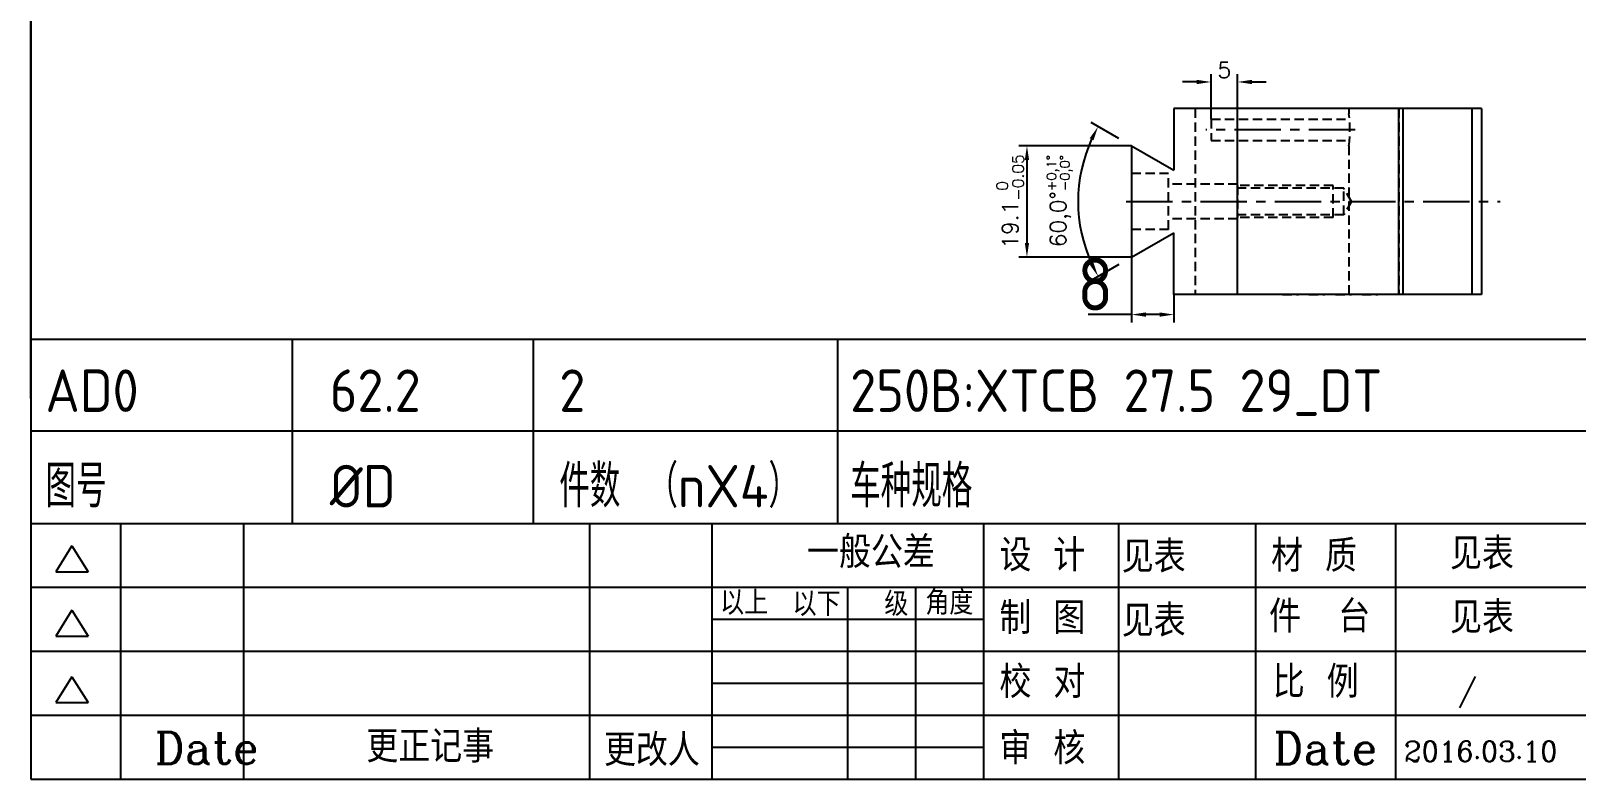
# Model space of a CAD drawing. Extents: x 3770 to 4207, y -426 to -96.
# Drawn here: x 3769.9 to 4061.3, y -413.7 to -272.8 of the extents above; entities that cross this region are included whole.
import ezdxf

# ---------------------------------------------------------------- set-up
doc = ezdxf.new("R2010")
doc.units = 0
doc.header["$LTSCALE"] = 7
doc.header["$MEASUREMENT"] = 0
for name, pattern in [('AM_ISO09W050', [22.5, 12, -1.5, 3, -1.5, 3, -1.5]), ('CENTER', [2, 1.25, -0.25, 0.25, -0.25]), ('HIDDEN', [0.375, 0.25, -0.125])]:
    doc.linetypes.add(name, pattern=pattern)
doc.layers.get('0').update_dxf_attribs({"linetype": 'CONTINUOUS'})
doc.layers.get('DEFPOINTS').update_dxf_attribs({"linetype": 'CONTINUOUS'})
for name, color, linetype in [('02___PRT_ALL_AXES', 7, 'CONTINUOUS'), ('03___PRT_ALL_CURVES', 7, 'CONTINUOUS'), ('CON', 2, 'CONTINUOUS'), ('DEFAULT_2', 8, 'HIDDEN'), ('DIM', 7, 'CONTINUOUS'), ('F', 7, 'CONTINUOUS')]:
    doc.layers.add(name, color=color, linetype=linetype)
doc.layers.add('PHA', color=4, linetype='AM_ISO09W050', plot=False)
doc.styles.add('ACISOTS', font='isocp.shx', dxfattribs={"height": 8, "bigfont": 'gbcbig.shx'})
doc.styles.add('HZ', font='complex.shx', dxfattribs={"height": 1, "bigfont": 'HZFS.SHX'})
doc.styles.get("Standard").update_dxf_attribs({"font": 'txt.shx'})
doc.dimstyles.new('DIMSTYLE_1', dxfattribs={"dimtxt": 3, "dimasz": 2.7, "dimexe": 1.5, "dimexo": 0, "dimgap": 0.75, "dimtad": 1, "dimtxsty": 'STANDARD', "dimblk": '_FILLED', "dimblk1": '_FILLED', "dimblk2": '_FILLED', "dimcen": 0.09, "dimadec": 0, "dimazin": 0, "dimtp": 0.01, "dimtm": 0.01, "dimtfac": 1, "dimtofl": 0, "dimtmove": 0, "dimatfit": 3, "dimldrblk": '_FILLED', "dimfxl": 1, "dimtolj": 1, "dimarcsym": 0})
doc.dimstyles.new('DIMSTYLE_4', dxfattribs={"dimtxt": 3, "dimasz": 2.7, "dimexe": 1.5, "dimexo": 0, "dimgap": 0.75, "dimtad": 1, "dimtxsty": 'STANDARD', "dimblk": '_FILLED', "dimblk1": '_FILLED', "dimblk2": '_FILLED', "dimcen": 0.09, "dimadec": 0, "dimazin": 0, "dimtol": 1, "dimtp": 0.05, "dimtfac": 0.6, "dimtofl": 0, "dimtmove": 0, "dimatfit": 3, "dimldrblk": '_FILLED', "dimfxl": 1, "dimtolj": 1, "dimarcsym": 0})
doc.dimstyles.new('DIMSTYLE_5', dxfattribs={"dimtxt": 3, "dimasz": 2.7, "dimexe": 1.5, "dimexo": 0, "dimtad": 1, "dimdec": 1, "dimtxsty": 'STANDARD', "dimblk": '_FILLED', "dimblk1": '_FILLED', "dimblk2": '_FILLED', "dimcen": 0.09, "dimadec": 0, "dimazin": 0, "dimtol": 1, "dimtp": 0.1, "dimtfac": 0.6, "dimtdec": 1, "dimtofl": 0, "dimtmove": 0, "dimatfit": 3, "dimldrblk": '_FILLED', "dimfxl": 1, "dimtolj": 1, "dimarcsym": 0})

# ---------------------------------------------------------------- blocks, each defined once
blk = doc.blocks.new('_FILLED')
at = {"color": 0, "linetype": 'ByBlock'}
blk.add_solid([(0, 0), (-1, 0.15), (-1, -0.15)], dxfattribs=at)
blk = doc.blocks.new('*D40')
at = {"color": 0, "linetype": 'Continuous', "lineweight": -2, "transparency": 16777216}
for p, q in [((3989.76, -282.39), (3987.06, -282.39)), ((3992.46, -289.41), (3992.46, -280.89)), ((3997.46, -287.41), (3997.46, -280.89)), ((4000.16, -282.39), (4002.86, -282.39))]:
    blk.add_line(p, q, dxfattribs=at)
at = {"layer": 'DEFPOINTS', "color": 0, "linetype": 'Continuous', "transparency": 16777216}
for p in [(3997.46, -282.39), (3997.46, -287.41), (3992.46, -289.41)]:
    blk.add_point(p, dxfattribs=at)
at = {"color": 0, "linetype": 'Continuous', "lineweight": -2, "transparency": 16777216, "xscale": 2.7, "yscale": 2.7, "zscale": 2.7}
blk.add_blockref('_FILLED', (3992.46, -282.39), dxfattribs=at)
at = {"color": 0, "linetype": 'Continuous', "lineweight": -2, "transparency": 16777216, "xscale": 2.7, "yscale": 2.7, "zscale": 2.7, "rotation": 180}
blk.add_blockref('_FILLED', (3997.46, -282.39), dxfattribs=at)
at = {"color": 0, "linetype": 'Continuous', "transparency": 16777216, "insert": (3994.96, -278.64), "char_height": 3, "attachment_point": 2}
blk.add_mtext('\\A1;5', dxfattribs=at)
blk = doc.blocks.new('*D38')
at = {"color": 0, "linetype": 'Continuous', "lineweight": -2, "transparency": 16777216}
for p, q in [((3977.46, -315.41), (3977.46, -327.72)), ((3985.46, -322.41), (3985.46, -327.72)), ((3977.46, -326.22), (3969.26, -326.22)), ((3982.76, -326.22), (3980.16, -326.22))]:
    blk.add_line(p, q, dxfattribs=at)
at = {"layer": 'DEFPOINTS', "color": 0, "linetype": 'Continuous', "transparency": 16777216}
for p in [(3977.46, -315.41), (3985.46, -322.41), (3985.46, -326.22)]:
    blk.add_point(p, dxfattribs=at)
at = {"color": 0, "linetype": 'Continuous', "lineweight": -2, "transparency": 16777216, "xscale": 2.7, "yscale": 2.7, "zscale": 2.7, "rotation": 180}
blk.add_blockref('_FILLED', (3977.46, -326.22), dxfattribs=at)
at = {"color": 0, "linetype": 'Continuous', "lineweight": -2, "transparency": 16777216, "xscale": 2.7, "yscale": 2.7, "zscale": 2.7}
blk.add_blockref('_FILLED', (3985.46, -326.22), dxfattribs=at)
at = {"color": 0, "linetype": 'Continuous', "transparency": 16777216, "insert": (3974.01, -315.47), "char_height": 10, "attachment_point": 3, "style": 'ACISOTS'}
blk.add_mtext('\\A1;8', dxfattribs=at)
blk = doc.blocks.new('*D41')
at = {"color": 0, "linetype": 'Continuous', "lineweight": -2, "transparency": 16777216}
for p, q in [((3975.07, -293.03), (3969.87, -290.03)), ((3975.07, -316.79), (3969.87, -319.79))]:
    blk.add_line(p, q, dxfattribs=at)
blk.add_arc((3995.64, -304.91), 28.26, 155.4768, 204.5232, dxfattribs=at)
at = {"layer": 'DEFPOINTS', "color": 0, "linetype": 'Continuous', "transparency": 16777216}
for p in [(3975.07, -293.03), (3977.46, -294.41), (3967.82, -309.82), (3975.07, -316.79), (3977.46, -315.41)]:
    blk.add_point(p, dxfattribs=at)
at = {"color": 0, "linetype": 'Continuous', "lineweight": -2, "transparency": 16777216, "xscale": 2.7, "yscale": 2.7, "zscale": 2.7}
for p, rotation in [((3971.17, -290.78), 62.7384130771755), ((3971.17, -319.04), 297.2615869210263)]:
    blk.add_blockref('_FILLED', p, dxfattribs=dict(at, rotation=rotation))
at = {"color": 0, "linetype": 'Continuous', "transparency": 16777216, "insert": (3961.46, -304.86), "char_height": 3, "attachment_point": 2, "rotation": 89.9189}
blk.add_mtext('\\A1;60,0°{\\H1.8;\\S+0,1°^ -0,0°;}', dxfattribs=at)
blk = doc.blocks.new('*D42')
at = {"color": 0, "linetype": 'Continuous', "lineweight": -2, "transparency": 16777216}
for p, q in [((3977.46, -294.41), (3956.24, -294.41)), ((3957.74, -297.11), (3957.74, -312.71)), ((3977.46, -315.41), (3956.24, -315.41))]:
    blk.add_line(p, q, dxfattribs=at)
at = {"layer": 'DEFPOINTS', "color": 0, "linetype": 'Continuous', "transparency": 16777216}
for p in [(3977.46, -294.41), (3957.74, -315.41), (3977.46, -315.41)]:
    blk.add_point(p, dxfattribs=at)
at = {"color": 0, "linetype": 'Continuous', "lineweight": -2, "transparency": 16777216, "xscale": 2.7, "yscale": 2.7, "zscale": 2.7}
for p, rotation in [((3957.74, -294.41), 90), ((3957.74, -315.41), 270)]:
    blk.add_blockref('_FILLED', p, dxfattribs=dict(at, rotation=rotation))
at = {"color": 0, "linetype": 'Continuous', "transparency": 16777216, "insert": (3952.02, -304.91), "char_height": 3, "attachment_point": 2, "rotation": 90}
blk.add_mtext('\\A1;{\\A1;19.1{}{\\H0.71x;\\C2;\\S 0^ -0.05;}}', dxfattribs=at)

msp = doc.modelspace()

# ---------------------------------------------------------------- linework, layer by layer
at = {"color": 7, "linetype": 'Continuous'}
for p, q in [((4043.458, -287.412), (3985.458, -287.412)), ((3985.458, -287.412), (3985.458, -299.031)), ((3997.458, -322.412), (3997.458, -287.412)), ((4027.786, -287.412), (4027.786, -322.412)), ((4028.639, -287.412), (4028.639, -322.412)), ((4041.606, -287.412), (4041.606, -322.412)), ((4043.458, -287.412), (4043.458, -322.412)), ((3977.458, -294.412), (3985.458, -299.031)), ((3977.458, -294.412), (3977.458, -315.412)), ((3977.458, -315.412), (3985.458, -310.793)), ((3985.458, -322.412), (3985.458, -310.793)), ((4043.458, -322.412), (3985.458, -322.412))]:
    msp.add_line(p, q, dxfattribs=at)
for p, q in [((3769.942, -330.872), (4168.214, -330.872)), ((3819.212, -330.872), (3819.212, -365.561)), ((3864.636, -330.872), (3864.636, -365.561)), ((3922.053, -330.872), (3922.053, -365.561)), ((4168.214, -348.217), (3769.942, -348.217))]:
    msp.add_line(p, q)
at = {"layer": '02___PRT_ALL_AXES', "color": 8, "linetype": 'HIDDEN'}
for p, q in [((3992.458, -289.412), (4018.458, -289.412)), ((3992.458, -289.412), (3992.458, -293.412)), ((3992.458, -293.412), (4018.458, -293.412)), ((3984.458, -299.662), (3977.458, -299.662)), ((3977.458, -299.662), (3977.458, -310.162)), ((3984.458, -310.162), (3984.458, -299.662)), ((3997.458, -301.662), (3984.458, -301.662)), ((3997.458, -308.162), (3997.458, -301.662)), ((4017.458, -302.412), (3997.458, -302.412)), ((4018.96, -304.912), (4017.458, -302.412)), ((4017.458, -307.412), (4017.458, -302.412)), ((4018.96, -304.912), (4017.458, -307.412)), ((3997.458, -308.162), (3984.458, -308.162)), ((4017.458, -307.412), (3997.458, -307.412)), ((3984.458, -310.162), (3977.458, -310.162))]:
    msp.add_line(p, q, dxfattribs=at)
at = {"layer": '02___PRT_ALL_AXES', "color": 2, "linetype": 'CENTER'}
for p, q in [((4019.639, -291.412), (3991.458, -291.412)), ((3976.458, -304.912), (4046.973, -304.912))]:
    msp.add_line(p, q, dxfattribs=at)
at = {"layer": '02___PRT_ALL_AXES', "color": 8, "linetype": 'HIDDEN'}
msp.add_arc((3993.637, -291.412), 25.001, 353.10819, 6.89181, dxfattribs=at)
at = {"layer": '03___PRT_ALL_CURVES', "color": 8, "linetype": 'HIDDEN'}
for p, q in [((4005.915, -322.412), (4008.924, -322.412)), ((4010.915, -322.412), (4013.924, -322.412)), ((4015.915, -322.412), (4018.963, -322.412)), ((4020.915, -322.412), (4023.924, -322.412))]:
    msp.add_line(p, q, dxfattribs=at)
at = {"layer": 'CON', "color": 2}
for p, q in [((3769.942, -413.749), (3949.595, -413.749)), ((3949.595, -413.749), (4207.084, -413.749))]:
    msp.add_line(p, q, dxfattribs=at)
for points in [[(3769.942, -96.55), (3769.942, -413.749)], [(3769.942, -342.007), (3769.942, -96.55)]]:
    msp.add_lwpolyline(points, dxfattribs=at)
at = {"layer": 'DEFAULT_2', "color": 8, "linetype": 'HIDDEN'}
for p, q in [((3989.458, -287.412), (3989.458, -322.412)), ((4018.458, -287.412), (4018.458, -288.412)), ((4027.885, -287.412), (4027.885, -322.412)), ((4018.458, -294.412), (4018.458, -322.412)), ((4015.458, -301.912), (3997.458, -301.912)), ((3997.458, -301.912), (3997.458, -307.912)), ((4015.458, -307.912), (4015.458, -301.912)), ((4015.458, -307.912), (3997.458, -307.912))]:
    msp.add_line(p, q, dxfattribs=at)
at = {"layer": 'DIM'}
for p, q in [((3769.942, -365.561), (3900.422, -365.561)), ((3786.877, -413.749), (3786.877, -365.561)), ((3810.063, -413.749), (3810.063, -365.561)), ((3875.339, -413.749), (3875.339, -365.561)), ((3898.396, -413.749), (3898.396, -365.561)), ((3900.422, -365.561), (4207.084, -365.561)), ((3949.595, -413.749), (3949.595, -365.561)), ((3975.065, -413.749), (3975.065, -365.561)), ((4000.918, -413.749), (4000.918, -365.561)), ((4027.263, -413.749), (4027.263, -365.561)), ((3777.686, -369.82), (3774.662, -374.702)), ((3777.686, -369.82), (3780.709, -374.702)), ((3774.662, -374.702), (3780.709, -374.702)), ((3769.942, -377.608), (4207.084, -377.608)), ((3923.996, -413.749), (3923.996, -377.608)), ((3936.796, -413.749), (3936.796, -377.608)), ((3777.686, -381.909), (3774.662, -386.791)), ((3777.686, -381.909), (3780.709, -386.791)), ((3898.396, -383.632), (3949.595, -383.632)), ((3774.662, -386.791), (3780.709, -386.791)), ((3769.942, -389.655), (4207.084, -389.655)), ((3777.686, -394.463), (3774.662, -399.345)), ((3777.686, -394.463), (3780.709, -399.345)), ((3898.396, -395.679), (3949.595, -395.679)), ((3769.942, -401.702), (4207.084, -401.702)), ((3774.662, -399.345), (3780.709, -399.345)), ((3898.396, -407.726), (3949.595, -407.726))]:
    msp.add_line(p, q, dxfattribs=at)
at = {"layer": 'F'}
for p, q in [((3769.942, -139.255), (3769.942, -342.007)), ((3769.942, -365.561), (3981.233, -365.561))]:
    msp.add_line(p, q, dxfattribs=at)

# ---------------------------------------------------------------- texts
at = {"style": 'HZ'}
for p in [(3975.614, -374.854), (3975.614, -386.928)]:
    msp.add_text('见表', height=6.0235, dxfattribs=at).set_placement(p)
for p in [(4037.506, -374.259), (4037.506, -374.259), (4037.506, -386.306)]:
    msp.add_attdef('见表', p, '1', height=6.023, dxfattribs=at)
at = {"layer": 'DIM'}
for s, height, style, p in [('图号', 8, 'ACISOTS', (3772.687, -362.555)), ('%%CD', 8, 'ACISOTS', (3826.295, -362.555)), ('件数', 8, 'ACISOTS', (3869.572, -362.555)), ('（nX4）', 8, 'ACISOTS', (3886.171, -362.555)), ('车种规格', 8, 'ACISOTS', (3924.413, -362.555)), ('一般公差', 6.0235, 'HZ', (3916.275, -374.014)), ('设 计', 6.0235, 'HZ', (3952.563, -374.602)), ('材 质', 6.0235, 'HZ', (4003.791, -374.693)), ('以上', 4.5176, 'HZ', (3899.902, -382.776)), ('以下', 4.5176, 'HZ', (3913.557, -383.003)), ('级', 4.518, 'HZ', (3930.854, -383.003)), ('角度', 4.5176, 'HZ', (3938.592, -382.776)), ('制 图', 6.0235, 'HZ', (3952.563, -386.421)), ('件', 6.023, 'HZ', (4003.391, -386.129)), ('台', 6.023, 'HZ', (4016.434, -386.129)), ('校 对', 6.0235, 'HZ', (3952.563, -398.468)), ('比 例', 6.0235, 'HZ', (4004.101, -398.449)), ('Date', 6.0235, 'HZ', (3793.267, -410.902)), ('更正记事', 6.0235, 'HZ', (3833.189, -410.622)), ('更改人', 6.0235, 'HZ', (3877.988, -411.292)), ('审 核', 6.0235, 'HZ', (3952.563, -410.97)), ('Date', 6.0235, 'HZ', (4004.187, -410.961))]:
    msp.add_text(s, height=height, dxfattribs=dict(at, style=style)).set_placement(p)
at = {"layer": 'DIM', "style": 'HZ'}
for tag, p, s in [('/', (4038.985, -399.021), '1:1'), ('2016.03.10', (4028.827, -410.427), '2007.08.09')]:
    msp.add_attdef(tag, p, s, height=3.84, dxfattribs=at)
at = {"layer": 'PHA', "style": 'ACISOTS'}
for s, p in [('AD0', (3772.687, -344.555)), ('62.2', (3826.295, -344.555)), ('2', (3869.572, -344.555)), ('250B:XTCB 27.5 29_DT', (3924.413, -344.555))]:
    msp.add_text(s, height=8, dxfattribs=at).set_placement(p)

# ---------------------------------------------------------------- dimensions: what is measured, and where the dimension line sits
at = {"color": 2, "linetype": 'Continuous'}
dim = msp.add_linear_dim(base=(3997.458, -282.393), p1=(3992.458, -289.412), p2=(3997.458, -287.412), dimstyle='DIMSTYLE_1', dxfattribs=at)
dim.commit()
dim.dimension.update_dxf_attribs({"geometry": '*D40', "text_midpoint": (3994.958, -282.393), "dimtype": 160})
dim = msp.add_angular_dim_2l(base=(3967.817, -309.819), line1=((3975.068, -293.032), (3977.458, -294.412)), line2=((3977.458, -315.412), (3975.068, -316.792)), dimstyle='DIMSTYLE_5', override={"dimadec": 1, "dimtdec": 2}, dxfattribs=at)
dim.commit()
dim.dimension.update_dxf_attribs({"geometry": '*D41', "text_midpoint": (3967.387, -304.872), "dimtype": 162})
dim = msp.add_linear_dim(base=(3957.741, -315.412), p1=(3977.458, -294.412), p2=(3977.458, -315.412), angle=270, text='{\\A1;19.1{}{\\H0.71x;\\C2;\\S 0^ -0.05;}}', dimstyle='DIMSTYLE_4', override={"dimgap": 0.75, "dimtad": 1, "dimdec": 2, "dimlfac": 1, "dimpost": '<>', "dimse1": 0, "dimse2": 0, "dimsd1": 0, "dimsd2": 0, "dimtol": 0, "dimlim": 0, "dimtp": 0, "dimtm": 0.05, "dimtdec": 2, "dimtofl": 0}, dxfattribs=at)
dim.commit()
dim.dimension.update_dxf_attribs({"geometry": '*D42', "text_midpoint": (3957.741, -304.912), "dimtype": 160})
dim = msp.add_linear_dim(base=(3985.458, -326.224), p1=(3977.458, -315.412), p2=(3985.458, -322.412), dimstyle='DIMSTYLE_1', override={"dimtxsty": 'ACISOTS'}, dxfattribs=at)
dim.commit()
dim.dimension.update_dxf_attribs({"geometry": '*D38', "text_midpoint": (3972.008, -326.224), "dimtype": 160})

doc.saveas('drawing.dxf')
